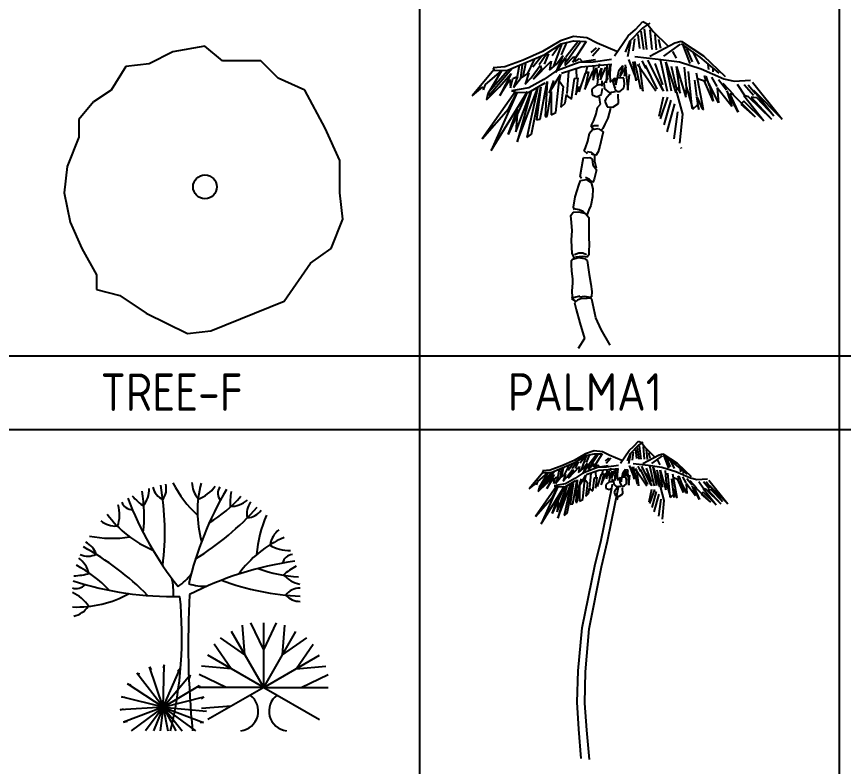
# Model space of a CAD drawing. Header units: millimetres. Extents: x 2198.5 to 2287.8, y 1208.8 to 1298.1.
# Drawn here: x 2265.8 to 2272.41, y 1245.04 to 1251.04 of the extents above; entities that cross this region are included whole.
import ezdxf

# ---------------------------------------------------------------- set-up
doc = ezdxf.new("R2010")
doc.units = ezdxf.units.MM
for name, color, linetype in [('2', 7, 'Continuous'), ('ARBOLES', 74, 'Continuous'), ('PLANTA', 7, 'Continuous'), ('TRES', 7, 'Continuous')]:
    doc.layers.add(name, color=color, linetype=linetype)
doc.styles.add('ARCHQUICK', font='ARCHQUIK.SHX')

# ---------------------------------------------------------------- blocks, each defined once
blk = doc.blocks.new('TREE-F')
at = {"layer": 'ARBOLES', "color": 64, "linetype": 'Continuous'}
for p, q in [((0, 0.5632), (-0.1291, 0.5398)), ((0.0704, 0.5046), (0, 0.5632)), ((-0.1291, 0.5398), (-0.2229, 0.4928)), ((0.2229, 0.5046), (0.0704, 0.5046)), ((0.2934, 0.4342), (0.2229, 0.5046)), ((-0.3168, 0.4811), (-0.3755, 0.3872)), ((-0.2229, 0.4928), (-0.3168, 0.4811)), ((0.399, 0.3872), (0.2934, 0.4342)), ((-0.3755, 0.3872), (-0.4459, 0.3403)), ((0.4811, 0.2347), (0.399, 0.3872)), ((-0.4459, 0.3403), (-0.5046, 0.2699)), ((-0.5046, 0.2699), (-0.5046, 0.1995)), ((0.5398, 0.1056), (0.4811, 0.2347)), ((-0.5046, 0.1995), (-0.5515, 0.0821)), ((0.5398, -0.0235), (0.5398, 0.1056)), ((-0.5515, 0.0821), (-0.5632, -0.0235)), ((-0.5632, -0.0235), (-0.5398, -0.1408)), ((0.5515, -0.1291), (0.5398, -0.0235)), ((0.5046, -0.2464), (0.5515, -0.1291)), ((-0.5398, -0.1408), (-0.4928, -0.2464)), ((-0.4928, -0.2464), (-0.4342, -0.352)), ((0.4224, -0.3051), (0.5046, -0.2464)), ((0.3168, -0.4576), (0.4224, -0.3051)), ((-0.4342, -0.352), (-0.4342, -0.4107)), ((-0.4342, -0.4107), (-0.3403, -0.4342)), ((-0.3403, -0.4342), (-0.2347, -0.5046)), ((0.0235, -0.575), (0.3168, -0.4576)), ((-0.2347, -0.5046), (-0.0704, -0.5867)), ((-0.0704, -0.5867), (0.0235, -0.575))]:
    blk.add_line(p, q, dxfattribs=at)
blk.add_circle((0, 0), 0.0476, dxfattribs=at)
blk = doc.blocks.new('PALMA1')
at = {"layer": 'TRES', "color": 70, "linetype": 'Continuous'}
for p, q in [((0.325, 4.023), (0.416, 4.124)), ((0.416, 4.124), (0.474, 4.095)), ((0.231, 3.94), (0.325, 4.023)), ((0.415, 4.042), (0.243, 3.865)), ((0.506, 4.101), (0.415, 4.042)), ((0.432, 4.028), (0.462, 3.766)), ((0.474, 4.095), (0.55, 3.996)), ((0.507, 4.018), (0.531, 3.768)), ((-0.466, 3.931), (-0.634, 3.875)), ((-0.299, 3.913), (-0.466, 3.931)), ((-0.167, 3.846), (-0.299, 3.913)), ((0.057, 3.687), (0.231, 3.94)), ((0.311, 3.903), (0.29, 3.748)), ((0.355, 3.956), (0.375, 3.779)), ((0.391, 3.999), (0.426, 3.767)), ((0.55, 3.996), (0.732, 3.816)), ((0.569, 3.959), (0.587, 3.76)), ((-0.634, 3.875), (-0.863, 3.739)), ((-0.834, 3.704), (-0.623, 3.84)), ((-0.649, 3.812), (-0.741, 3.684)), ((-0.622, 3.829), (-0.721, 3.552)), ((-0.555, 3.856), (-0.625, 3.697)), ((-0.623, 3.84), (-0.467, 3.875)), ((-0.411, 3.866), (-0.563, 3.667)), ((-0.384, 3.856), (-0.56, 3.603)), ((-0.306, 3.87), (-0.478, 3.6)), ((-0.467, 3.875), (-0.306, 3.87)), ((0.084, 3.741), (-0.167, 3.846)), ((0.252, 3.876), (0.192, 3.732)), ((0.258, 3.869), (0.221, 3.673)), ((0.506, 3.682), (0.826, 3.851)), ((0.617, 3.9), (0.641, 3.785)), ((0.685, 3.683), (0.897, 3.835)), ((0.826, 3.851), (0.904, 3.872)), ((0.904, 3.872), (1.189, 3.686)), ((0.904, 3.84), (1.143, 3.667)), ((0.923, 3.833), (1.016, 3.587)), ((-1.318, 3.5), (-0.834, 3.704)), ((-0.863, 3.739), (-1.107, 3.632)), ((-0.811, 3.708), (-0.905, 3.573)), ((-0.785, 3.712), (-0.842, 3.578)), ((-0.178, 3.789), (-0.246, 3.728)), ((-0.134, 3.783), (-0.225, 3.68)), ((0.797, 3.742), (0.842, 3.656)), ((0.975, 3.778), (1.046, 3.611)), ((1.054, 3.735), (1.13, 3.58)), ((-1.107, 3.632), (-1.342, 3.545)), ((-1.081, 3.585), (-1.115, 3.417)), ((-0.968, 3.637), (-1.058, 3.453)), ((-0.876, 3.679), (-0.984, 3.543)), ((-0.977, 3.388), (-0.754, 3.619)), ((-0.754, 3.619), (-0.774, 3.502)), ((-0.401, 3.602), (-0.692, 3.491)), ((-0.603, 3.689), (-0.691, 3.479)), ((-0.691, 3.479), (-0.569, 3.666)), ((-0.683, 3.579), (-0.603, 3.689)), ((-0.575, 3.562), (-0.461, 3.679)), ((-0.569, 3.666), (-0.575, 3.562)), ((-0.461, 3.679), (-0.446, 3.612)), ((-0.446, 3.612), (-0.389, 3.653)), ((-0.217, 3.607), (-0.401, 3.602)), ((-0.389, 3.653), (-0.356, 3.612)), ((-0.356, 3.612), (-0.186, 3.638)), ((0.017, 3.638), (-0.217, 3.607)), ((0.234, 3.638), (0.338, 3.376)), ((0.331, 3.366), (0.295, 3.611)), ((0.311, 3.617), (0.389, 3.267)), ((0.314, 3.678), (0.612, 3.645)), ((0.402, 3.624), (0.456, 3.523)), ((0.477, 3.63), (0.666, 3.252)), ((0.571, 3.59), (0.669, 3.314)), ((0.612, 3.645), (0.884, 3.608)), ((0.637, 3.641), (0.729, 3.236)), ((0.711, 3.606), (0.836, 3.215)), ((0.781, 3.234), (0.711, 3.606)), ((0.884, 3.608), (1.159, 3.521)), ((1.143, 3.667), (1.386, 3.466)), ((1.189, 3.686), (1.467, 3.423)), ((-1.482, 3.506), (-1.757, 3.174)), ((-1.588, 3.319), (-1.384, 3.496)), ((-1.384, 3.496), (-1.56, 3.2)), ((-1.306, 3.499), (-1.55, 3.219)), ((-1.249, 3.525), (-1.548, 3.175)), ((-1.342, 3.545), (-1.492, 3.531)), ((-1.492, 3.531), (-1.482, 3.506)), ((-1.48, 3.504), (-1.318, 3.5)), ((-1.161, 3.564), (-1.187, 3.421)), ((-1.123, 3.567), (-1.142, 3.405)), ((-1.007, 3.404), (-0.894, 3.562)), ((-0.877, 3.518), (-0.977, 3.388)), ((-0.894, 3.562), (-0.877, 3.518)), ((-0.692, 3.491), (-0.846, 3.383)), ((-0.774, 3.502), (-0.683, 3.579)), ((-0.622, 3.463), (-0.371, 3.545)), ((-0.549, 3.205), (-0.525, 3.485)), ((-0.424, 3.392), (-0.43, 3.516)), ((-0.371, 3.545), (-0.183, 3.562)), ((-0.323, 3.257), (-0.216, 3.496)), ((-0.274, 3.48), (-0.323, 3.257)), ((-0.316, 3.466), (-0.274, 3.48)), ((-0.293, 3.548), (-0.314, 3.458)), ((-0.218, 3.375), (-0.173, 3.531)), ((-0.216, 3.496), (-0.218, 3.375)), ((-0.208, 3.495), (-0.209, 3.566)), ((-0.183, 3.562), (0.022, 3.581)), ((-0.173, 3.531), (-0.161, 3.387)), ((-0.161, 3.387), (-0.109, 3.527)), ((-0.141, 3.584), (-0.147, 3.532)), ((-0.121, 3.379), (-0.054, 3.541)), ((-0.109, 3.527), (-0.121, 3.379)), ((-0.044, 3.562), (-0.052, 3.341)), ((-0.052, 3.341), (-0.014, 3.513)), ((-0.014, 3.513), (0.004, 3.576)), ((0.004, 3.576), (-0.004, 3.462)), ((0.071, 3.315), (0.115, 3.509)), ((0.115, 3.509), (0.162, 3.563)), ((0.162, 3.563), (0.124, 3.421)), ((0.124, 3.421), (0.202, 3.542)), ((0.202, 3.542), (0.18, 3.421)), ((0.19, 3.569), (0.226, 3.25)), ((0.348, 3.578), (0.584, 3.238)), ((0.372, 3.578), (0.377, 3.58)), ((0.375, 3.56), (0.417, 3.236)), ((0.448, 3.566), (0.596, 3.262)), ((0.779, 3.554), (0.843, 3.283)), ((0.847, 3.549), (0.964, 3.157)), ((0.894, 3.209), (0.847, 3.549)), ((0.945, 3.543), (0.97, 3.281)), ((0.993, 3.488), (1.041, 3.013)), ((1.159, 3.521), (1.451, 3.392)), ((1.244, 3.574), (1.255, 3.511)), ((1.307, 3.529), (1.307, 3.481)), ((-1.414, 3.285), (-1.26, 3.461)), ((-1.26, 3.461), (-1.407, 3.179)), ((-1.407, 3.179), (-1.279, 3.386)), ((-1.279, 3.386), (-1.269, 3.279)), ((-1.269, 3.279), (-1.24, 3.395)), ((-1.24, 3.395), (-1.183, 3.421)), ((-1.183, 3.421), (-1.231, 3.282)), ((-1.231, 3.282), (-1.143, 3.395)), ((-1.143, 3.395), (-1.036, 3.469)), ((-1.036, 3.469), (-1.082, 3.326)), ((-1.082, 3.326), (-1.007, 3.404)), ((-0.846, 3.383), (-1.038, 3.276)), ((-0.778, 3.212), (-0.633, 3.448)), ((-0.633, 3.448), (-0.655, 3.349)), ((-0.494, 3.134), (-0.456, 3.395)), ((-0.456, 3.395), (-0.413, 3.405)), ((-0.413, 3.405), (-0.439, 3.19)), ((-0.396, 3.225), (-0.316, 3.466)), ((-0.159, 3.39), (-0.164, 3.324)), ((-0.004, 3.462), (0.001, 3.349)), ((0.001, 3.349), (0.06, 3.406)), ((0.06, 3.406), (0.071, 3.315)), ((0.226, 3.25), (0.247, 3.449)), ((0.554, 3.478), (0.68, 3.234)), ((1.077, 3.375), (1.102, 3.171)), ((1.188, 2.999), (1.102, 3.465)), ((1.203, 3.364), (1.114, 3.392)), ((1.198, 3.435), (1.218, 3.359)), ((1.22, 3.427), (1.264, 3.303)), ((1.291, 3.415), (1.358, 3.295)), ((1.381, 3.382), (1.483, 3.253)), ((1.451, 3.392), (1.581, 3.363)), ((1.581, 3.363), (1.788, 3.376)), ((-1.757, 3.174), (-1.621, 3.29)), ((-1.621, 3.29), (-1.614, 3.253)), ((-1.614, 3.253), (-1.588, 3.319)), ((-1.576, 3.125), (-1.414, 3.285)), ((-1.038, 3.276), (-1.257, 3.238)), ((-1.186, 2.589), (-0.926, 3.269)), ((-0.926, 3.269), (-1.062, 2.645)), ((-1.039, 3.217), (-0.827, 3.343)), ((-1.002, 2.689), (-0.882, 3.285)), ((-0.882, 3.285), (-0.939, 2.871)), ((-0.892, 2.877), (-0.804, 3.357)), ((-0.804, 3.357), (-0.828, 2.914)), ((-0.722, 3.373), (-0.778, 3.212)), ((-0.693, 2.965), (-0.648, 3.366)), ((-0.648, 3.366), (-0.6, 3.294)), ((-0.6, 3.294), (-0.629, 3.033)), ((-0.439, 3.19), (-0.4, 3.294)), ((-0.4, 3.294), (-0.396, 3.225)), ((0.836, 3.215), (0.86, 3.286)), ((0.86, 3.286), (0.894, 3.209)), ((0.964, 3.157), (0.974, 3.281)), ((0.974, 3.281), (1.052, 3.004)), ((1.312, 3.106), (1.203, 3.364)), ((1.262, 3.329), (1.312, 3.106)), ((1.381, 3.086), (1.262, 3.329)), ((1.363, 3.279), (1.381, 3.086)), ((1.552, 3.039), (1.363, 3.279)), ((1.436, 3.339), (1.573, 3.193)), ((1.618, 3.324), (1.717, 3.177)), ((1.71, 3.32), (1.826, 3.184)), ((1.761, 3.318), (1.852, 3.204)), ((1.815, 3.348), (2.194, 2.88)), ((-1.205, 3.233), (-1.63, 2.626)), ((-1.56, 3.2), (-1.576, 3.125)), ((-1.517, 2.48), (-1.052, 3.229)), ((-1.185, 3.224), (-1.517, 2.48)), ((-1.052, 3.229), (-1.301, 2.683)), ((-1.296, 3.011), (-1.185, 3.224)), ((-1.257, 3.238), (-1.215, 3.23)), ((-1.203, 2.718), (-1.007, 3.235)), ((-1.198, 3.221), (-1.039, 3.217)), ((-1.007, 3.235), (-1.186, 2.589)), ((-0.802, 2.912), (-0.754, 3.23)), ((-0.754, 3.23), (-0.754, 2.932)), ((-0.575, 3.082), (-0.558, 3.194)), ((-0.558, 3.194), (-0.526, 3.159)), ((0.41, 3.249), (0.406, 3.255)), ((0.846, 3.223), (0.922, 2.943)), ((1.104, 3.165), (1.173, 3.012)), ((1.13, 3.002), (1.104, 3.165)), ((1.488, 3.238), (1.552, 3.039)), ((1.633, 2.966), (1.488, 3.238)), ((1.525, 3.199), (1.633, 2.966)), ((1.561, 3.196), (1.525, 3.199)), ((1.848, 2.908), (1.561, 3.196)), ((1.703, 3.18), (1.96, 2.859)), ((1.762, 3.165), (1.703, 3.18)), ((2.056, 2.877), (1.762, 3.165)), ((1.831, 3.242), (2.088, 2.923)), ((2.194, 2.88), (1.831, 3.242)), ((-0.629, 3.033), (-0.575, 3.082)), ((-0.526, 3.159), (-0.494, 3.134)), ((0.678, 3.16), (0.622, 2.913)), ((0.733, 3.16), (0.639, 2.881)), ((0.772, 3.122), (0.685, 2.807)), ((0.822, 3.072), (0.722, 2.717)), ((1.052, 3.004), (1.115, 3.063)), ((1.115, 3.063), (1.13, 3.002)), ((1.703, 3.108), (1.664, 3.07)), ((1.664, 3.07), (1.848, 2.908)), ((1.96, 2.859), (1.703, 3.108)), ((1.798, 3.158), (2.056, 2.877)), ((1.872, 3.152), (1.798, 3.158)), ((2.088, 2.923), (1.872, 3.152)), ((-1.63, 2.626), (-1.296, 3.011)), ((-1.301, 2.683), (-1.18, 3.002)), ((-1.18, 3.002), (-1.203, 2.718)), ((-0.754, 2.932), (-0.693, 2.965)), ((0.86, 2.972), (0.812, 2.629)), ((1.173, 3.012), (1.188, 2.999)), ((-0.939, 2.871), (-0.892, 2.877)), ((-0.828, 2.914), (-0.802, 2.912)), ((0.922, 2.943), (0.885, 2.571)), ((-1.062, 2.645), (-1.002, 2.689)), ((0.908, 2.503), (0.907, 2.519))]:
    blk.add_line(p, q, dxfattribs=at)
at = {"layer": 'TRES', "color": 12, "linetype": 'Continuous'}
for p, q in [((-0.027, 3.396), (-0.082, 3.338)), ((0.094, 3.406), (0.027, 3.349)), ((0.173, 3.403), (0.094, 3.406)), ((0.181, 3.33), (0.173, 3.403)), ((-0.111, 3.191), (-0.098, 3.269)), ((-0.106, 3.366), (-0.104, 3.301)), ((-0.082, 3.338), (-0.074, 3.265)), ((0.031, 3.373), (0.054, 3.282)), ((0.139, 3.245), (0.176, 3.274)), ((0.176, 3.274), (0.181, 3.33)), ((-0.234, 3.254), (-0.23, 3.187)), ((-0.23, 3.187), (-0.169, 3.162)), ((-0.169, 3.162), (-0.111, 3.191)), ((-0.074, 3.265), (-0.012, 3.219)), ((-0.012, 3.219), (0.068, 3.231)), ((0.105, 3.077), (0.101, 3.198)), ((-0.162, 3.028), (-0.123, 3.069)), ((-0.133, 3.12), (-0.135, 3.159)), ((-0.123, 3.069), (-0.133, 3.12)), ((-0.067, 3.107), (-0.039, 3.036)), ((0.033, 3.03), (0.105, 3.077)), ((-0.179, 2.945), (-0.162, 3.028)), ((-0.039, 3.036), (0.033, 3.03)), ((-0.011, 2.955), (-0.031, 2.89)), ((0.004, 3.02), (-0.011, 2.955)), ((-0.242, 2.793), (-0.206, 2.861)), ((-0.206, 2.861), (-0.179, 2.945)), ((-0.031, 2.89), (-0.069, 2.813)), ((-0.262, 2.7), (-0.226, 2.747)), ((-0.212, 2.748), (-0.242, 2.793)), ((-0.237, 2.784), (-0.205, 2.796)), ((-0.226, 2.747), (-0.153, 2.758)), ((-0.205, 2.796), (-0.147, 2.796)), ((-0.153, 2.758), (-0.089, 2.718)), ((-0.092, 2.761), (-0.121, 2.729)), ((-0.069, 2.813), (-0.092, 2.761)), ((-0.286, 2.599), (-0.262, 2.7)), ((-0.104, 2.643), (-0.131, 2.534)), ((-0.089, 2.718), (-0.104, 2.643)), ((-0.314, 2.515), (-0.286, 2.599)), ((-0.131, 2.534), (-0.151, 2.463)), ((-0.331, 2.474), (-0.314, 2.515)), ((-0.29, 2.435), (-0.331, 2.474)), ((-0.293, 2.467), (-0.246, 2.457)), ((-0.246, 2.457), (-0.198, 2.419)), ((-0.181, 2.415), (-0.238, 2.434)), ((-0.151, 2.463), (-0.181, 2.415)), ((-0.36, 2.269), (-0.35, 2.343)), ((-0.35, 2.343), (-0.338, 2.388)), ((-0.338, 2.388), (-0.294, 2.387)), ((-0.294, 2.387), (-0.261, 2.392)), ((-0.261, 2.392), (-0.229, 2.369)), ((-0.229, 2.369), (-0.221, 2.298)), ((-0.198, 2.419), (-0.198, 2.343)), ((-0.198, 2.343), (-0.179, 2.258)), ((-0.382, 2.148), (-0.36, 2.269)), ((-0.221, 2.298), (-0.176, 2.232)), ((-0.176, 2.232), (-0.202, 2.113)), ((-0.364, 2.121), (-0.382, 2.148)), ((-0.377, 2.095), (-0.301, 2.111)), ((-0.265, 2.11), (-0.313, 2.136)), ((-0.301, 2.111), (-0.243, 2.072)), ((-0.221, 2.07), (-0.265, 2.11)), ((-0.202, 2.113), (-0.221, 2.07)), ((-0.421, 1.97), (-0.401, 2.039)), ((-0.401, 2.039), (-0.377, 2.095)), ((-0.243, 2.072), (-0.22, 1.992)), ((-0.446, 1.888), (-0.421, 1.97)), ((-0.22, 1.992), (-0.224, 1.889)), ((-0.467, 1.758), (-0.446, 1.888)), ((-0.224, 1.889), (-0.248, 1.779)), ((-0.5, 1.65), (-0.472, 1.694)), ((-0.472, 1.694), (-0.399, 1.696)), ((-0.454, 1.721), (-0.467, 1.758)), ((-0.393, 1.724), (-0.463, 1.736)), ((-0.399, 1.696), (-0.315, 1.675)), ((-0.345, 1.702), (-0.393, 1.724)), ((-0.298, 1.656), (-0.345, 1.702)), ((-0.27, 1.722), (-0.298, 1.656)), ((-0.248, 1.779), (-0.27, 1.722)), ((-0.493, 1.563), (-0.5, 1.65)), ((-0.315, 1.675), (-0.27, 1.625)), ((-0.27, 1.625), (-0.272, 1.509)), ((-0.484, 1.456), (-0.493, 1.563)), ((-0.272, 1.509), (-0.271, 1.372)), ((-0.491, 1.34), (-0.484, 1.456)), ((-0.271, 1.372), (-0.269, 1.281)), ((-0.487, 1.241), (-0.491, 1.34)), ((-0.269, 1.281), (-0.272, 1.197)), ((-0.485, 1.172), (-0.487, 1.241)), ((-0.455, 1.101), (-0.485, 1.172)), ((-0.455, 1.154), (-0.398, 1.173)), ((-0.398, 1.173), (-0.35, 1.173)), ((-0.35, 1.173), (-0.303, 1.154)), ((-0.272, 1.197), (-0.271, 1.15)), ((-0.491, 1.078), (-0.48, 1.093)), ((-0.491, 1.027), (-0.491, 1.078)), ((-0.48, 1.093), (-0.403, 1.115)), ((-0.35, 1.128), (-0.443, 1.122)), ((-0.403, 1.115), (-0.328, 1.105)), ((-0.292, 1.118), (-0.35, 1.128)), ((-0.328, 1.105), (-0.291, 1.079)), ((-0.271, 1.15), (-0.292, 1.118)), ((-0.291, 1.079), (-0.268, 0.9)), ((-0.488, 0.943), (-0.491, 1.027)), ((-0.474, 0.845), (-0.488, 0.943)), ((-0.476, 0.791), (-0.474, 0.845)), ((-0.268, 0.9), (-0.248, 0.774)), ((-0.485, 0.687), (-0.476, 0.791)), ((-0.248, 0.774), (-0.233, 0.684)), ((-0.481, 0.616), (-0.485, 0.687)), ((-0.233, 0.684), (-0.237, 0.614)), ((-0.436, 0.612), (-0.493, 0.593)), ((-0.493, 0.593), (-0.445, 0.565)), ((-0.467, 0.592), (-0.481, 0.616)), ((-0.416, 0.574), (-0.455, 0.537)), ((-0.455, 0.537), (-0.434, 0.451)), ((-0.388, 0.622), (-0.436, 0.612)), ((-0.374, 0.587), (-0.416, 0.574)), ((-0.322, 0.617), (-0.392, 0.612)), ((-0.291, 0.594), (-0.374, 0.587)), ((-0.254, 0.605), (-0.322, 0.617)), ((-0.245, 0.598), (-0.291, 0.594)), ((-0.237, 0.614), (-0.254, 0.605)), ((-0.232, 0.585), (-0.245, 0.598)), ((-0.183, 0.347), (-0.232, 0.585)), ((-0.434, 0.451), (-0.385, 0.284)), ((-0.116, 0.199), (-0.183, 0.347)), ((-0.385, 0.284), (-0.327, 0.085)), ((0, 0), (-0.116, 0.199)), ((-0.327, 0.085), (-0.406, -0.045))]:
    blk.add_line(p, q, dxfattribs=at)
for centre, radius, start, end in [((-0.116, 3.177), 0.141, 81.149, 147.2125), ((0.106, 3.273), 0.0442, 158.9582, 319.6375), ((0.153, 3.022), 0.236, 126.7184, 158.8845)]:
    blk.add_arc(centre, radius, start, end, dxfattribs=at)
blk = doc.blocks.new('3ARBFACH')
at = {"color": 72}
for p, q in [((-0.1822, 0.6459), (-0.2841, 0.8633)), ((-0.1822, 0.6459), (-0.0804, 0.8633)), ((-0.1822, 0.347), (-0.1822, 0.8633)), ((-0.1822, 0.347), (-0.4404, 0.7941)), ((-0.3317, 0.6059), (-0.3521, 0.8451)), ((-0.1822, 0.347), (0.0759, 0.7941)), ((-0.0328, 0.6059), (-0.0124, 0.8451)), ((-0.3317, 0.6059), (-0.5286, 0.7432)), ((-0.0328, 0.6059), (0.1641, 0.7432)), ((-0.4411, 0.4965), (-0.5784, 0.6934)), ((0.0766, 0.4965), (0.2139, 0.6934)), ((-0.1822, 0.347), (-0.6293, 0.6052)), ((-0.1822, 0.347), (0.2648, 0.6052)), ((-0.4411, 0.4965), (-0.6803, 0.5169)), ((0.0766, 0.4965), (0.3158, 0.5169)), ((-0.4811, 0.347), (-0.6985, 0.4489)), ((0.1166, 0.347), (0.334, 0.4489)), ((-0.1822, 0.347), (-0.6985, 0.347)), ((-0.1822, 0.347), (-0.6293, 0.0889)), ((-0.1822, 0.347), (0.2648, 0.0889)), ((-0.1822, 0.347), (0.334, 0.347)), ((-0.4411, 0.1976), (-0.6803, 0.1772))]:
    blk.add_line(p, q, dxfattribs=at)
at = {"color": 74}
for p, q in [((-1.097, 0.5105), (-1.0811, 0.4873)), ((-0.9857, 0.1891), (-1.097, 0.5105)), ((-0.9777, 0.527), (-0.9857, 0.5038)), ((-0.9857, 0.1891), (-0.9777, 0.527)), ((-0.9857, 0.1891), (-0.8505, 0.4972)), ((-0.8505, 0.4972), (-0.8704, 0.4773)), ((-0.8704, 0.4773), (-0.8664, 0.4773)), ((-0.9857, 0.1891), (-1.1964, 0.4608)), ((-1.1964, 0.4608), (-1.1765, 0.4542)), ((-0.9857, 0.1891), (-0.771, 0.4475)), ((-0.771, 0.4475), (-0.779, 0.421)), ((-1.2719, 0.3747), (-1.2441, 0.368)), ((-0.9857, 0.1891), (-1.2719, 0.3747)), ((-0.9857, 0.1891), (-0.6955, 0.3614)), ((-0.6955, 0.3614), (-0.7034, 0.3415)), ((-1.3196, 0.272), (-1.2918, 0.2686)), ((-0.9857, 0.1891), (-1.3196, 0.272)), ((-0.9857, 0.1891), (-0.6597, 0.272)), ((-0.6597, 0.272), (-0.6836, 0.2554)), ((-0.9857, 0.1891), (-1.3315, 0.166)), ((-1.3315, 0.166), (-1.3037, 0.1759)), ((-0.9857, 0.1891), (-1.3037, 0.0699)), ((-0.9857, 0.1891), (-1.2424, 0)), ((-0.9857, 0.1891), (-1.1268, 0)), ((-0.9857, 0.1891), (-1.0645, 0)), ((-0.9857, 0.1891), (-1.0101, 0)), ((-0.9857, 0.1891), (-0.9857, 0.1891)), ((-0.9857, 0.1891), (-0.8334, 0)), ((-0.9857, 0.1891), (-0.8848, 0)), ((-0.9857, 0.1891), (-0.9478, 0)), ((-0.9857, 0.1891), (-0.6398, 0.156)), ((-0.9857, 0.1891), (-0.6637, 0.0666)), ((-0.9857, 0.1891), (-0.7289, 0)), ((-0.6398, 0.156), (-0.6637, 0.1527)), ((-1.3037, 0.0699), (-1.2719, 0.0765)), ((-0.6637, 0.0666), (-0.6915, 0.0666))]:
    blk.add_line(p, q, dxfattribs=at)
at = {"color": 98}
for centre, radius, start, end in [((-0.5722, 1.9835), 0.1835, 178.95054, 223.14862), ((-1.3126, 1.931), 0.2138, 321.44079, 1.95564), ((-0.9275, 1.9808), 0.145, 193.02368, 245.08357), ((-3.1689, 1.5892), 2.1958, 352.9732, 9.85492), ((-1.1116, 1.9363), 0.1506, 324.72105, 14.18825), ((-0.0759, 2.4107), 0.9361, 207.26888, 227.19069), ((1.7725, 0.591), 2.6195, 149.27945, 167.10227), ((0.1459, 1.7534), 0.8584, 164.68975, 196.13855), ((-0.8043, 2.1259), 0.2897, 289.68956, 324.12633), ((-0.4553, 1.8991), 0.0928, 148.28302, 217.64409), ((1.1817, 2.7859), 2.6195, 200.70802, 218.53084), ((-0.8374, 2.2151), 0.5187, 220.28352, 234.34436), ((-2.1719, 1.7269), 1.0343, 352.20732, 10.58366), ((-1.1465, 2.5526), 1.0343, 300.77875, 319.15509), ((0.0674, 1.8136), 0.5187, 168.85495, 182.91579), ((-1.625, 1.7283), 0.2897, 341.11813, 15.55491), ((-1.2301, 1.8598), 0.0928, 199.71159, 269.07266), ((-1.8757, 3.2462), 2.1958, 301.54463, 318.42635), ((-0.4511, 2.008), 0.2138, 270.01222, 310.52707), ((-0.172, 1.7379), 0.145, 141.59511, 193.655), ((-0.7414, 2.239), 0.8584, 216.11832, 247.56712), ((-0.3216, 1.8541), 0.1506, 273.29248, 322.75968), ((0.695, 1.3402), 0.9361, 155.8403, 175.76212), ((-1.369, 1.821), 0.1835, 230.37911, 274.57719), ((0.0516, 1.4619), 0.1835, 127.52197, 171.72005), ((-1.3935, 2.4754), 0.9361, 258.69745, 278.61926), ((0.3195, 0.757), 0.8584, 113.26118, 144.70998), ((-2.6797, -0.455), 2.1958, 44.40177, 61.28349), ((-1.6683, 1.3699), 0.1506, 16.14962, 65.61682), ((0.0182, 1.7321), 0.2897, 238.26098, 272.69776), ((-1.5884, 1.5416), 0.145, 244.45226, 296.51214), ((0.0585, 1.3178), 0.0928, 96.85445, 166.21552), ((-2.1658, 0.4103), 1.0343, 43.63589, 62.01223), ((-1.7896, 1.2094), 0.2138, 12.86936, 53.38422), ((0.4248, -1.2395), 2.6195, 97.85088, 117.26992), ((-1.7154, 1.7581), 0.5187, 271.71209, 285.77293), ((0.1385, 2.2656), 1.0343, 249.35018, 267.72652), ((0.3176, 0.8559), 0.5187, 117.42638, 131.48722), ((-0.9028, 3.6926), 2.6195, 252.1366, 271.11514), ((-1.3896, 1.1057), 0.486, 356.15389, 13.36937), ((-1.1443, 1.5536), 0.486, 304.72532, 321.9408), ((0.2261, 3.2683), 2.1958, 250.11606, 266.99777), ((0.1463, 1.3824), 0.2138, 218.58365, 259.0985), ((-1.6825, 1.2296), 0.0928, 251.14016, 320.50123), ((-0.6412, 1.6411), 0.486, 253.29675, 270.51222), ((0.1091, 0.9959), 0.145, 90.16654, 142.22643), ((-1.8259, 0.8388), 0.2897, 32.5467, 66.98348), ((-1.6742, 1.8481), 0.8584, 267.54689, 298.99569), ((0.1067, 1.1852), 0.1506, 221.86391, 271.33111), ((-1.7387, 1.0968), 0.1835, 281.80769, 326.00576)]:
    blk.add_arc(centre, radius, start, end, dxfattribs=at)
at = {"layer": 'PLANTA', "color": 98, "linetype": 'Continuous'}
for centre, radius, start, end in [((-4.088, 0.7603), 3.2512, 346.47579, 5.52864), ((6.4372, 0.7001), 7.2231, 176.91505, 185.56219)]:
    blk.add_arc(centre, radius, start, end, dxfattribs=at)
at = {"layer": 'PLANTA', "color": 72, "linetype": 'Continuous'}
for centre, start, end in [((-0.383, 0.157), 276.71646, 53.98177), ((0.0185, 0.157), 126.01823, 263.28354)]:
    blk.add_arc(centre, 0.1581, start, end, dxfattribs=at)
blk = doc.blocks.new('PALMA2')
at = {"color": 12}
for points in [[(0, 0), (-0.054, 0.582), (-0.094, 1.122), (-0.081, 1.739), (-0.007, 2.594), (0.239, 3.83), (0.355, 4.343), (0.585, 5.448), (0.585, 5.448)], [(-0.163, 0.019), (-0.211, 0.601), (-0.247, 1.142), (-0.229, 1.759), (-0.147, 2.614), (0.109, 3.847), (0.229, 4.36), (0.446, 5.396), (0.446, 5.396)]]:
    blk.add_lwpolyline(points, dxfattribs=at)
at = {"layer": 'ARBOLES', "color": 70, "linetype": 'Continuous'}
for p, q in [((0.882, 6.228), (0.973, 6.33)), ((1.063, 6.306), (0.972, 6.247)), ((0.973, 6.33), (1.031, 6.301)), ((1.031, 6.301), (1.107, 6.202)), ((0.091, 6.137), (-0.077, 6.08)), ((0.258, 6.119), (0.091, 6.137)), ((0.39, 6.052), (0.258, 6.119)), ((0.614, 5.892), (0.788, 6.145)), ((0.788, 6.145), (0.882, 6.228)), ((0.972, 6.247), (0.8, 6.07)), ((0.868, 6.109), (0.847, 5.953)), ((0.912, 6.161), (0.932, 5.985)), ((0.948, 6.205), (0.983, 5.972)), ((0.989, 6.234), (1.019, 5.971)), ((1.064, 6.223), (1.088, 5.974)), ((1.107, 6.202), (1.289, 6.021)), ((1.126, 6.164), (1.144, 5.965)), ((1.174, 6.106), (1.198, 5.991)), ((-0.306, 5.944), (-0.55, 5.837)), ((-0.077, 6.08), (-0.306, 5.944)), ((-0.277, 5.909), (-0.066, 6.045)), ((-0.092, 6.017), (-0.184, 5.89)), ((-0.065, 6.035), (-0.164, 5.757)), ((0.002, 6.061), (-0.068, 5.902)), ((-0.066, 6.045), (0.09, 6.08)), ((0.146, 6.072), (-0.006, 5.873)), ((0.173, 6.061), (-0.003, 5.808)), ((0.251, 6.075), (0.079, 5.805)), ((0.09, 6.08), (0.251, 6.075)), ((0.379, 5.994), (0.311, 5.933)), ((0.423, 5.988), (0.332, 5.885)), ((0.641, 5.946), (0.39, 6.052)), ((0.809, 6.081), (0.749, 5.937)), ((0.815, 6.075), (0.778, 5.878)), ((1.063, 5.887), (1.383, 6.056)), ((1.242, 5.888), (1.454, 6.04)), ((1.354, 5.948), (1.399, 5.861)), ((1.383, 6.056), (1.461, 6.078)), ((1.461, 6.078), (1.746, 5.891)), ((1.461, 6.046), (1.7, 5.873)), ((1.48, 6.038), (1.573, 5.793)), ((1.532, 5.983), (1.603, 5.816)), ((1.611, 5.94), (1.687, 5.785)), ((-0.55, 5.837), (-0.785, 5.75)), ((-0.761, 5.706), (-0.277, 5.909)), ((-0.604, 5.769), (-0.63, 5.626)), ((-0.566, 5.772), (-0.585, 5.611)), ((-0.524, 5.791), (-0.558, 5.622)), ((-0.411, 5.842), (-0.501, 5.658)), ((-0.45, 5.61), (-0.337, 5.767)), ((-0.319, 5.885), (-0.427, 5.749)), ((-0.42, 5.593), (-0.197, 5.824)), ((-0.254, 5.913), (-0.348, 5.778)), ((-0.337, 5.767), (-0.32, 5.724)), ((-0.228, 5.917), (-0.285, 5.783)), ((-0.197, 5.824), (-0.217, 5.707)), ((-0.217, 5.707), (-0.126, 5.784)), ((0.156, 5.807), (-0.135, 5.696)), ((-0.046, 5.894), (-0.134, 5.684)), ((-0.134, 5.684), (-0.012, 5.871)), ((-0.126, 5.784), (-0.046, 5.894)), ((-0.018, 5.767), (0.096, 5.885)), ((-0.012, 5.871), (-0.018, 5.767)), ((0.096, 5.885), (0.111, 5.817)), ((0.111, 5.817), (0.168, 5.858)), ((0.34, 5.812), (0.156, 5.807)), ((0.168, 5.858), (0.201, 5.817)), ((0.186, 5.75), (0.374, 5.767)), ((0.201, 5.817), (0.371, 5.844)), ((0.574, 5.843), (0.34, 5.812)), ((0.349, 5.701), (0.348, 5.771)), ((0.374, 5.767), (0.579, 5.786)), ((0.416, 5.79), (0.41, 5.738)), ((0.513, 5.767), (0.505, 5.547)), ((0.543, 5.719), (0.561, 5.782)), ((0.561, 5.782), (0.553, 5.667)), ((0.672, 5.714), (0.719, 5.769)), ((0.719, 5.769), (0.681, 5.627)), ((0.747, 5.774), (0.783, 5.455)), ((0.791, 5.843), (0.895, 5.581)), ((0.888, 5.571), (0.852, 5.816)), ((0.868, 5.823), (0.946, 5.472)), ((0.871, 5.883), (1.169, 5.85)), ((0.905, 5.783), (1.141, 5.444)), ((0.929, 5.783), (0.934, 5.785)), ((0.932, 5.765), (0.974, 5.441)), ((0.959, 5.829), (1.013, 5.728)), ((1.005, 5.771), (1.153, 5.467)), ((1.034, 5.835), (1.223, 5.457)), ((1.128, 5.795), (1.226, 5.519)), ((1.169, 5.85), (1.441, 5.814)), ((1.194, 5.846), (1.286, 5.442)), ((1.338, 5.439), (1.268, 5.812)), ((1.268, 5.812), (1.393, 5.421)), ((1.336, 5.76), (1.4, 5.489)), ((1.441, 5.814), (1.716, 5.726)), ((1.7, 5.873), (1.943, 5.671)), ((1.746, 5.891), (2.024, 5.628)), ((1.801, 5.78), (1.812, 5.716)), ((-0.925, 5.711), (-1.2, 5.38)), ((-1.031, 5.525), (-0.827, 5.701)), ((-0.827, 5.701), (-1.003, 5.405)), ((-0.749, 5.705), (-0.993, 5.425)), ((-0.692, 5.73), (-0.991, 5.38)), ((-0.785, 5.75), (-0.935, 5.736)), ((-0.935, 5.736), (-0.925, 5.711)), ((-0.923, 5.709), (-0.761, 5.706)), ((-0.857, 5.49), (-0.703, 5.667)), ((-0.703, 5.667), (-0.85, 5.385)), ((-0.712, 5.484), (-0.683, 5.601)), ((-0.683, 5.601), (-0.626, 5.626)), ((-0.626, 5.626), (-0.674, 5.487)), ((-0.674, 5.487), (-0.586, 5.601)), ((-0.586, 5.601), (-0.479, 5.674)), ((-0.479, 5.674), (-0.525, 5.531)), ((-0.525, 5.531), (-0.45, 5.61)), ((-0.32, 5.724), (-0.42, 5.593)), ((-0.135, 5.696), (-0.289, 5.588)), ((-0.221, 5.417), (-0.076, 5.653)), ((-0.076, 5.653), (-0.098, 5.554)), ((-0.065, 5.668), (0.186, 5.75)), ((0.008, 5.41), (0.032, 5.69)), ((0.063, 5.339), (0.101, 5.6)), ((0.101, 5.6), (0.144, 5.611)), ((0.144, 5.611), (0.118, 5.395)), ((0.133, 5.598), (0.127, 5.721)), ((0.161, 5.43), (0.241, 5.671)), ((0.234, 5.462), (0.341, 5.701)), ((0.283, 5.686), (0.234, 5.462)), ((0.241, 5.671), (0.283, 5.686)), ((0.264, 5.754), (0.243, 5.663)), ((0.339, 5.581), (0.384, 5.736)), ((0.341, 5.701), (0.339, 5.581)), ((0.384, 5.736), (0.396, 5.592)), ((0.398, 5.596), (0.393, 5.53)), ((0.396, 5.592), (0.448, 5.733)), ((0.436, 5.585), (0.503, 5.746)), ((0.448, 5.733), (0.436, 5.585)), ((0.505, 5.547), (0.543, 5.719)), ((0.553, 5.667), (0.558, 5.554)), ((0.558, 5.554), (0.617, 5.612)), ((0.617, 5.612), (0.628, 5.52)), ((0.628, 5.52), (0.672, 5.714)), ((0.681, 5.627), (0.759, 5.747)), ((0.759, 5.747), (0.737, 5.626)), ((0.783, 5.455), (0.804, 5.655)), ((1.111, 5.684), (1.237, 5.44)), ((1.451, 5.414), (1.404, 5.754)), ((1.404, 5.754), (1.521, 5.362)), ((1.502, 5.748), (1.527, 5.486)), ((1.55, 5.694), (1.598, 5.219)), ((1.745, 5.204), (1.659, 5.671)), ((1.76, 5.57), (1.671, 5.597)), ((1.716, 5.726), (2.008, 5.598)), ((1.755, 5.641), (1.775, 5.564)), ((1.777, 5.633), (1.821, 5.508)), ((1.848, 5.621), (1.915, 5.5)), ((1.864, 5.734), (1.864, 5.686)), ((2.008, 5.598), (2.138, 5.569)), ((-1.2, 5.38), (-1.064, 5.495)), ((-0.648, 5.439), (-1.073, 4.831)), ((-1.064, 5.495), (-1.057, 5.458)), ((-1.057, 5.458), (-1.031, 5.525)), ((-1.019, 5.33), (-0.857, 5.49)), ((-0.96, 4.685), (-0.495, 5.434)), ((-0.628, 5.429), (-0.96, 4.685)), ((-0.85, 5.385), (-0.722, 5.592)), ((-0.495, 5.434), (-0.744, 4.889)), ((-0.739, 5.216), (-0.628, 5.429)), ((-0.722, 5.592), (-0.712, 5.484)), ((-0.481, 5.481), (-0.7, 5.443)), ((-0.7, 5.443), (-0.658, 5.435)), ((-0.646, 4.923), (-0.45, 5.44)), ((-0.629, 4.795), (-0.369, 5.474)), ((-0.45, 5.44), (-0.629, 4.795)), ((-0.369, 5.474), (-0.505, 4.851)), ((-0.482, 5.423), (-0.27, 5.548)), ((-0.289, 5.588), (-0.481, 5.481)), ((-0.445, 4.894), (-0.325, 5.49)), ((-0.325, 5.49), (-0.382, 5.076)), ((-0.335, 5.082), (-0.247, 5.562)), ((-0.247, 5.562), (-0.271, 5.119)), ((-0.245, 5.117), (-0.197, 5.435)), ((-0.165, 5.578), (-0.221, 5.417)), ((-0.197, 5.435), (-0.197, 5.137)), ((-0.136, 5.171), (-0.091, 5.572)), ((-0.091, 5.572), (-0.043, 5.499)), ((-0.043, 5.499), (-0.072, 5.238)), ((0.118, 5.395), (0.157, 5.499)), ((0.157, 5.499), (0.161, 5.43)), ((0.967, 5.454), (0.963, 5.46)), ((1.393, 5.421), (1.417, 5.491)), ((1.417, 5.491), (1.451, 5.414)), ((1.521, 5.362), (1.531, 5.486)), ((1.531, 5.486), (1.609, 5.21)), ((1.634, 5.58), (1.659, 5.377)), ((1.869, 5.311), (1.76, 5.57)), ((1.938, 5.291), (1.819, 5.535)), ((1.819, 5.535), (1.869, 5.311)), ((2.109, 5.245), (1.92, 5.484)), ((1.92, 5.484), (1.938, 5.291)), ((1.938, 5.587), (2.04, 5.458)), ((1.993, 5.544), (2.13, 5.398)), ((2.19, 5.172), (2.045, 5.443)), ((2.045, 5.443), (2.109, 5.245)), ((2.138, 5.569), (2.345, 5.582)), ((2.175, 5.529), (2.274, 5.382)), ((2.267, 5.526), (2.383, 5.389)), ((2.318, 5.524), (2.409, 5.409)), ((2.372, 5.553), (2.751, 5.085)), ((2.751, 5.085), (2.388, 5.447)), ((2.388, 5.447), (2.645, 5.128)), ((-1.003, 5.405), (-1.019, 5.33)), ((-0.641, 5.426), (-0.482, 5.423)), ((-0.072, 5.238), (-0.018, 5.288)), ((-0.018, 5.288), (-0.001, 5.399)), ((-0.001, 5.399), (0.031, 5.364)), ((0.031, 5.364), (0.063, 5.339)), ((1.235, 5.365), (1.179, 5.118)), ((1.29, 5.365), (1.196, 5.087)), ((1.329, 5.327), (1.242, 5.012)), ((1.379, 5.277), (1.279, 4.923)), ((1.403, 5.428), (1.479, 5.148)), ((1.609, 5.21), (1.672, 5.269)), ((1.661, 5.37), (1.73, 5.218)), ((1.687, 5.207), (1.661, 5.37)), ((1.672, 5.269), (1.687, 5.207)), ((2.118, 5.401), (2.082, 5.404)), ((2.082, 5.404), (2.19, 5.172)), ((2.405, 5.114), (2.118, 5.401)), ((2.26, 5.313), (2.221, 5.276)), ((2.221, 5.276), (2.405, 5.114)), ((2.319, 5.37), (2.26, 5.385)), ((2.26, 5.385), (2.517, 5.064)), ((2.517, 5.064), (2.26, 5.313)), ((2.613, 5.082), (2.319, 5.37)), ((2.429, 5.357), (2.355, 5.363)), ((2.355, 5.363), (2.613, 5.082)), ((2.645, 5.128), (2.429, 5.357)), ((-1.073, 4.831), (-0.739, 5.216)), ((-0.744, 4.889), (-0.623, 5.207)), ((-0.623, 5.207), (-0.646, 4.923)), ((-0.271, 5.119), (-0.245, 5.117)), ((-0.197, 5.137), (-0.136, 5.171)), ((1.417, 5.177), (1.369, 4.835)), ((1.479, 5.148), (1.442, 4.776)), ((1.73, 5.218), (1.745, 5.204)), ((-0.382, 5.076), (-0.335, 5.082)), ((-0.505, 4.851), (-0.445, 4.894)), ((1.465, 4.708), (1.464, 4.724))]:
    blk.add_line(p, q, dxfattribs=at)
at = {"layer": 'ARBOLES', "color": 12, "linetype": 'Continuous'}
for p, q in [((0.53, 5.601), (0.475, 5.543)), ((0.651, 5.611), (0.584, 5.554)), ((0.73, 5.609), (0.651, 5.611)), ((0.738, 5.535), (0.73, 5.609)), ((0.323, 5.459), (0.327, 5.392)), ((0.446, 5.396), (0.459, 5.474)), ((0.451, 5.571), (0.453, 5.507)), ((0.475, 5.543), (0.483, 5.47)), ((0.483, 5.47), (0.545, 5.424)), ((0.545, 5.424), (0.625, 5.436)), ((0.588, 5.578), (0.611, 5.488)), ((0.696, 5.45), (0.733, 5.479)), ((0.733, 5.479), (0.738, 5.535)), ((0.327, 5.392), (0.388, 5.367)), ((0.388, 5.367), (0.446, 5.396)), ((0.49, 5.312), (0.518, 5.241)), ((0.59, 5.235), (0.662, 5.282)), ((0.662, 5.282), (0.658, 5.403)), ((0.518, 5.241), (0.59, 5.235)), ((0.561, 5.226), (0.546, 5.161))]:
    blk.add_line(p, q, dxfattribs=at)
for centre, radius, start, end in [((0.441, 5.383), 0.141, 81.149, 147.2125), ((0.663, 5.479), 0.0442, 158.9582, 319.6375), ((0.71, 5.227), 0.236, 126.7184, 158.8845)]:
    blk.add_arc(centre, radius, start, end, dxfattribs=at)

msp = doc.modelspace()

# ---------------------------------------------------------------- linework, layer by layer
at = {"layer": '2', "color": 4}
for p, q in [((2269.0227, 1237.7095), (2269.0227, 1267.7813)), ((2272.3827, 1237.7095), (2272.3827, 1267.7813)), ((2265.6627, 1248.3229), (2269.0227, 1248.3229)), ((2269.0227, 1248.3229), (2272.3827, 1248.3229)), ((2272.3827, 1248.3229), (2275.7427, 1248.3229)), ((2265.6627, 1247.7334), (2269.0227, 1247.7334)), ((2269.0227, 1247.7334), (2272.3827, 1247.7334)), ((2272.3827, 1247.7334), (2275.7427, 1247.7334))]:
    msp.add_line(p, q, dxfattribs=at)

# ---------------------------------------------------------------- block references
at = {"color": 5}
for name, p, xscale, yscale, zscale in [('PALMA1', (2270.5463, 1248.4083), 0.627633468584321, 0.627633468584321, 0.627633468584321), ('PALMA2', (2270.3812, 1245.0937), 0.4022363634277326, 0.4022363634277326, 0.4022363634277326)]:
    msp.add_blockref(name, p, dxfattribs=dict(at, xscale=xscale, yscale=yscale, zscale=zscale))
at = {"xscale": 2, "yscale": 2, "zscale": 2}
msp.add_blockref('TREE-F', (2267.3044, 1249.6732), dxfattribs=at)
msp.add_blockref('3ARBFACH', (2267.9562, 1245.3233))

# ---------------------------------------------------------------- texts
at = {"layer": '2', "style": 'ARCHQUICK'}
for s, p in [('TREE-F', (2266.4698, 1247.8813)), ('PALMA1', (2269.7278, 1247.8828))]:
    msp.add_text(s, height=0.3, dxfattribs=at).set_placement(p)

doc.saveas('drawing.dxf')
